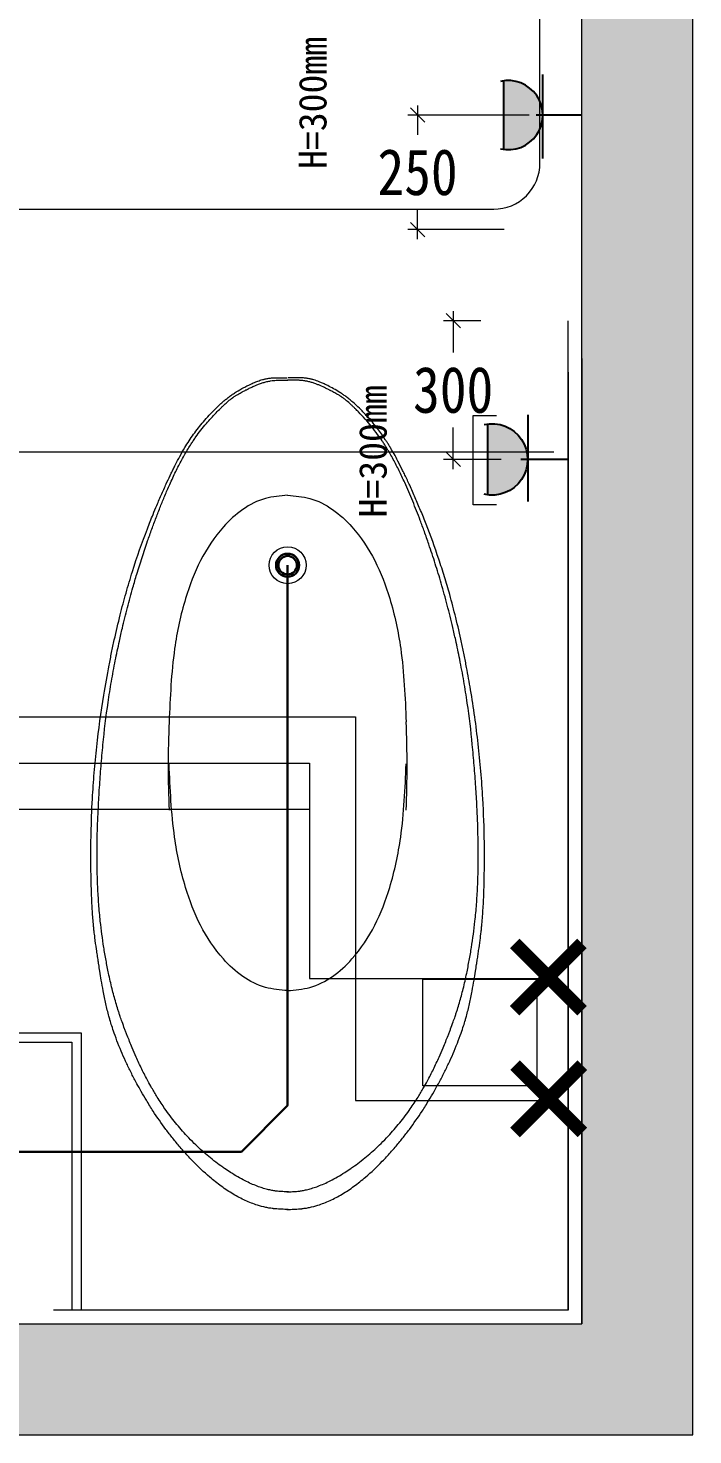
# Model space of a CAD drawing. Header units: millimetres. Extents: x -41640 to 3079702, y -5257903 to 68462.
# Drawn here: x 64137 to 65576, y 10090 to 13134 of the extents above; entities that cross this region are included whole.
import ezdxf

# ---------------------------------------------------------------- set-up
doc = ezdxf.new("R2010")
doc.units = ezdxf.units.MM
doc.header["$LTSCALE"] = 10
doc.linetypes.add('CONTINOUS', pattern=[0])
doc.layers.get('0').update_dxf_attribs({"color": 255})
doc.layers.get('Defpoints').update_dxf_attribs({"color": 255})
for name, color, linetype, lineweight in [('1强弱电插座尺寸', 5, 'Continuous', 0), ('1强电插座布线图', 1, 'Continuous', 30), ('1强电插座布置图', 1, 'Continuous', 30), ('1排水布置图', 1, 'Continuous', 30), ('1给水平面布置图', 4, 'Continuous', 13), ('图框', 255, 'Continuous', 0), ('浅线', 251, 'CONTINOUS', 0)]:
    doc.layers.add(name, color=color, linetype=linetype, lineweight=lineweight)
doc.layers.add('2323', color=4, linetype='Continuous')
doc.layers.add('LAYER2', color=8, linetype='Continuous')
doc.styles.get("Standard").update_dxf_attribs({"font": ''})
doc.styles.add('夏建东', font='', dxfattribs={"width": 0.85})
doc.styles.get('Standard').set_extended_font_data('SimSun')
doc.styles.get('夏建东').set_extended_font_data('SimSun')
doc.dimstyles.new('g', dxfattribs={"dimtxt": 100, "dimasz": 31, "dimexe": 21, "dimexo": 30, "dimgap": 31, "dimtad": 1, "dimtih": 1, "dimtoh": 1, "dimdec": 0, "dimrnd": 10, "dimdsep": 46, "dimtxsty": '夏建东', "dimblk": 'OBLIQUE', "dimcen": 2.5, "dimdle": 21, "dimclrd": 5, "dimclre": 5, "dimclrt": 5, "dimadec": 0, "dimazin": 0, "dimtfac": 1, "dimtdec": 0, "dimtmove": 2, "dimatfit": 3, "dimldrblk": 'DOT', "dimfxl": 300, "dimlwd": -1, "dimlwe": -1, "dimarcsym": 1})

# ---------------------------------------------------------------- blocks, each defined once
blk = doc.blocks.new('_Oblique')
at = {"color": 0, "linetype": 'ByBlock', "lineweight": -2}
blk.add_line((-0.5, -0.5), (0.5, 0.5), dxfattribs=at)
blk = doc.blocks.new('*D944')
at = {"layer": '1强弱电插座尺寸', "color": 5, "ltscale": 0.01}
for p, q in [((65056.8, 12522.1), (65056.8, 12432.1)), ((65116.9, 12501.1), (65035.8, 12501.1)), ((65056.8, 12180.1), (65056.8, 12270.1)), ((65160.5, 12201.1), (65035.8, 12201.1))]:
    blk.add_line(p, q, dxfattribs=at)
at = {"layer": 'Defpoints', "color": 0, "linetype": 'ByBlock', "lineweight": 30, "ltscale": 0.01}
for p in [(65146.9, 12501.1), (65056.8, 12201.1), (65190.5, 12201.1)]:
    blk.add_point(p, dxfattribs=at)
at = {"layer": '1强弱电插座尺寸', "color": 5, "linetype": 'ByBlock', "ltscale": 0.01, "xscale": 31, "yscale": 31, "zscale": 31}
for p, rotation in [((65056.8, 12501.1), 90), ((65056.8, 12201.1), 270)]:
    blk.add_blockref('_Oblique', p, dxfattribs=dict(at, rotation=rotation))
at = {"layer": '1强弱电插座尺寸', "color": 5, "linetype": 'ByBlock', "lineweight": 13, "ltscale": 0.01, "insert": (65056.8, 12351.1), "char_height": 100, "attachment_point": 5, "style": '夏建东'}
blk.add_mtext('300', dxfattribs=at)
blk = doc.blocks.new('_Dot')
at = {"color": 0, "linetype": 'ByBlock', "lineweight": -2}
blk.add_line((-0.5, 0), (-1, 0), dxfattribs=at)
at = {"color": 0, "linetype": 'ByBlock', "const_width": 0.5}
blk.add_lwpolyline([(-0.25, 0, 1), (0.25, 0, 1)], format="xyb", close=True, dxfattribs=at)
blk = doc.blocks.new('强电插座')
at = {"lineweight": 0}
h = blk.add_hatch(color=12, dxfattribs=at)
h.set_gradient(color1=(216, 3, 3), color2=(230, 5, 5), tint=1, name='CYLINDER')
h.paths.add_polyline_path([(88497.8, 75989.2, 1.129445), (88497.8, 75909.4)])
at = {"layer": '2323', "color": 1}
for p, q in [((88452.6, 75999.6), (88452.6, 75902)), ((88497.8, 75989.2), (88497.8, 75909.4)), ((88407.2, 75949.3), (88460.4, 75949.3))]:
    blk.add_line(p, q, dxfattribs=at)
blk.add_arc((88492.9, 75949.3), 40.2, 77.2553, 282.7447, dxfattribs=at)
at = {"layer": 'LAYER2', "color": 1, "ltscale": 20}
blk.add_line((88456.4, 75966.1), (88456.4, 75966.1), dxfattribs=at)
blk = doc.blocks.new('强电防水插座')
at = {"layer": '1强电插座布置图', "color": 1, "linetype": 'ByBlock', "lineweight": 9}
blk.add_lwpolyline([(-166178.2, 222988.6), (-166178.2, 223049.7), (-165944.2, 223049.7), (-165944.2, 222988.6)], dxfattribs=at)
at = {"layer": '1强电插座布置图', "color": 250, "linetype": 'ByBlock', "lineweight": 9, "extrusion": (0, 0, -1), "xscale": 2.325322137214242, "yscale": 2.325322137214242, "zscale": -2.325322137599869, "rotation": 90}
blk.add_blockref('强电插座', (342665.7, 17225.9), dxfattribs=at)
blk = doc.blocks.new('*D957')
at = {"layer": '1强弱电插座尺寸', "color": 5, "ltscale": 0.01}
for p, q in [((65221.1, 12946.2), (64958.7, 12946.2)), ((64979.7, 12967.2), (64979.7, 12903.3)), ((64979.7, 12677.5), (64979.7, 12741.3)), ((65167.4, 12698.5), (64958.7, 12698.5))]:
    blk.add_line(p, q, dxfattribs=at)
at = {"layer": 'Defpoints', "color": 0, "linetype": 'ByBlock', "lineweight": 30, "ltscale": 0.01}
for p in [(64979.7, 12946.2), (65251.1, 12946.2), (65197.4, 12698.5)]:
    blk.add_point(p, dxfattribs=at)
at = {"layer": '1强弱电插座尺寸', "color": 5, "linetype": 'ByBlock', "ltscale": 0.01, "xscale": 31, "yscale": 31, "zscale": 31}
for p, rotation in [((64979.7, 12946.2), 90), ((64979.7, 12698.5), 270)]:
    blk.add_blockref('_Oblique', p, dxfattribs=dict(at, rotation=rotation))
at = {"layer": '1强弱电插座尺寸', "color": 5, "linetype": 'ByBlock', "lineweight": 13, "ltscale": 0.01, "insert": (64979.7, 12822.3), "char_height": 100, "attachment_point": 5, "style": '夏建东'}
blk.add_mtext('250', dxfattribs=at)
blk = doc.blocks.new('热水')
at = {"layer": '图框', "color": 1, "lineweight": 0, "const_width": 40, "elevation": 5661.9}
for points in [[(228689.2, 195326.7), (228490.4, 195525.6)], [(228689.2, 195525.6), (228490.4, 195326.7)]]:
    blk.add_lwpolyline(points, dxfattribs=at)
blk = doc.blocks.new('冷水')
at = {"layer": '图框', "color": 4, "lineweight": 0, "const_width": 40, "elevation": 5661.9}
for points in [[(228130.8, 195325.4), (228329.7, 195524.3)], [(228329.7, 195325.4), (228130.8, 195524.3)]]:
    blk.add_lwpolyline(points, dxfattribs=at)

msp = doc.modelspace()

# ---------------------------------------------------------------- hatches: boundary and pattern name
at = {"layer": '浅线', "ltscale": 0.5}
h = msp.add_hatch(color=256, dxfattribs=at)
h.dxf.hatch_style = 1
h.paths.add_polyline_path([(64062.6, 17439.8), (64062.6, 17199.8), (65335.6, 17199.8), (65335.6, 10329.8), (59502.6, 10329.8), (59502.6, 11344.8), (57672.6, 11344.8), (57672.6, 11324.8), (57672.6, 11104.8), (59262.6, 11104.8), (59262.6, 10089.8), (65575.6, 10089.8), (65575.6, 17439.8)])

# ---------------------------------------------------------------- linework, layer by layer
at = {"layer": '1强电插座布线图', "lineweight": 0, "ltscale": 0.1}
msp.add_lwpolyline([(59154.7, 12663.5), (59154.7, 12337.2, -0.414214), (59054.7, 12237.2), (57880.9, 12237.2, 0.414214), (57780.9, 12137.2), (57780.9, 11544, 0.414214), (57880.9, 11444), (59476.2, 11444, -0.414214), (59576.2, 11344), (59576.2, 10505.9, 0.414214), (59676.2, 10405.9), (61046.9, 10405.9, 0.414214), (61146.9, 10505.9), (61146.9, 12642.5, -0.414214), (61246.9, 12742.5), (65144.5, 12742.5, 0.414214), (65244.5, 12842.5), (65244.5, 16771.5), (64711.7, 17102.9), (61028.1, 17102.9), (61028.1, 14692.5, -0.414214), (60928.1, 14592.5), (60690.2, 14592.5)], format="xyb", dxfattribs=at)
at = {"layer": '1强电插座布线图', "color": 2, "lineweight": 0, "ltscale": 0.1}
msp.add_lwpolyline([(61801.7, 12217.4), (65274.8, 12217.4)], dxfattribs=at)
at = {"layer": '1排水布置图', "linetype": 'Continuous', "lineweight": 30}
msp.add_lwpolyline([(62102.7, 11986.7), (62102.7, 10802.7), (62202.7, 10702.7), (64598.5, 10702.7), (64698.5, 10802.7), (64698.5, 11972)], dxfattribs=at)
for radius in [25, 20]:
    msp.add_circle((64698.5, 11972), radius, dxfattribs=at)
at = {"layer": '1给水平面布置图', "color": 1, "lineweight": 0, "ltscale": 0.1}
for points in [[(50013.6, 16389.5), (50013.6, 11543.6), (64745.6, 11543.6), (64745.6, 11443.6), (49905.6, 11443.6), (49905.6, 13173.6)], [(64745.6, 11443.6), (64745.6, 11077.3), (65261.3, 11077.3)]]:
    msp.add_lwpolyline(points, dxfattribs=at)
at = {"layer": '1给水平面布置图', "lineweight": 0, "ltscale": 0.1}
msp.add_lwpolyline([(63453.6, 11643.6), (64845.6, 11643.6), (64845.6, 10813.4), (65267, 10813.4)], dxfattribs=at)
at = {"layer": '浅线', "ltscale": 0.5}
for p, q in [((65575.6, 10089.8), (65575.6, 17439.8)), ((65335.6, 10329.8), (65335.6, 17199.8)), ((65305.6, 10359.8), (65305.6, 12501.1)), ((65305.6, 12389.8), (65305.6, 10359.8)), ((65305.6, 10359.8), (65305.6, 12389.8)), ((64990.8, 10845.5), (64990.8, 11076.4)), ((64990.8, 11076.4), (65238, 11076.4)), ((65238, 11076.4), (65238, 10845.5)), ((62850.6, 10959.8), (64251.6, 10959.8)), ((62870.6, 10939.8), (64231.6, 10939.8)), ((64231.6, 10939.8), (64231.6, 10359.8)), ((64251.6, 10959.8), (64251.6, 10359.5)), ((65238, 10845.5), (64990.8, 10845.5)), ((65305.6, 10359.8), (64191.6, 10359.8)), ((59502.6, 10329.8), (65335.6, 10329.8)), ((59262.6, 10089.8), (65575.6, 10089.8))]:
    msp.add_line(p, q, dxfattribs=at)
msp.add_lwpolyline([(65335.6, 12419.6), (65335.6, 10329.8)], dxfattribs=at)
for radius in [40, 25]:
    msp.add_circle((64698.5, 11972), radius, dxfattribs=at)
for centre, start, end in [((66795.7, 11537.3), 177.6785, 182.3215), ((62601.4, 11537.3), 357.6785, 2.3215)]:
    msp.add_arc(centre, 2355.7, start, end, dxfattribs=at)
for points, knots in [([(64700, 10577.6), (64694.8, 10577.8), (64689.9, 10577.9), (64680.5, 10578.3), (64676.1, 10578.6), (64671.1, 10579), (64670.2, 10579.1), (64668.5, 10579.3), (64667.7, 10579.4), (64666.2, 10579.6), (64665.5, 10579.7), (64663.2, 10580), (64661.7, 10580.2), (64657.2, 10580.9), (64654.2, 10581.4), (64645.1, 10583.3), (64639.1, 10584.9), (64624.3, 10589.6), (64615.6, 10593), (64598.1, 10601), (64589.4, 10605.6), (64572.1, 10615.9), (64563.5, 10621.7), (64546.4, 10634), (64538, 10640.7), (64517.4, 10658.4), (64505.3, 10669.8), (64487.6, 10688), (64481.7, 10694.4), (64472.5, 10704.7), (64469.1, 10708.6), (64460.3, 10718.8), (64455.1, 10725.2), (64444.9, 10738), (64439.9, 10744.4), (64425.3, 10763.9), (64416.1, 10777.2), (64402.4, 10798.3), (64397.5, 10806.1), (64389, 10820.2), (64385.3, 10826.5), (64378.5, 10838.5), (64375.3, 10844.2), (64370.3, 10853.4), (64368.4, 10857), (64364.6, 10864.2), (64362.8, 10867.7), (64357.3, 10878.6), (64353.8, 10885.8), (64343.5, 10907.6), (64337.1, 10922.4), (64328.4, 10944.6), (64325.6, 10952), (64321.2, 10964.7), (64319.5, 10969.8), (64316.5, 10979.3), (64315.2, 10983.6), (64313.1, 10990.5), (64312.4, 10993.2), (64310.4, 11000.3), (64309.3, 11004.7), (64307.1, 11013.7), (64306, 11018.2), (64302.9, 11031.9), (64301, 11041.2), (64297.8, 11058.3), (64296.4, 11066.1), (64294, 11080.2), (64293, 11086.6), (64291.2, 11097.9), (64290.5, 11102.8), (64289.4, 11110.1), (64289, 11112.6), (64288.3, 11117.2), (64287.9, 11119.4), (64287.3, 11123.7), (64287, 11125.9), (64286, 11132.3), (64285.3, 11136.6), (64283.5, 11149.4), (64282.3, 11157.9), (64280.7, 11170.8), (64280.1, 11175.5), (64279.3, 11182.6), (64279, 11185.2), (64278.5, 11190.5), (64278.2, 11193.1), (64277.5, 11201), (64277.1, 11206.2), (64275.9, 11222.1), (64275.2, 11232.8), (64274.3, 11253.2), (64273.9, 11262.9), (64273.5, 11277.6), (64273.3, 11282.6), (64273.1, 11292.4), (64273, 11297.4), (64272.8, 11312.2), (64272.6, 11322), (64272.5, 11351.6), (64272.7, 11371.3), (64273.7, 11416.2), (64274.6, 11441.3), (64277.1, 11485.2), (64278.4, 11504), (64281.5, 11541.5), (64283.4, 11560.3), (64289.5, 11616.5), (64294.6, 11653.8), (64304.2, 11712.6), (64308, 11734), (64313.9, 11764.6), (64315.7, 11773.8), (64319.4, 11792.1), (64321.4, 11801.2), (64327.4, 11828.5), (64331.6, 11846.6), (64340.1, 11880.5), (64344.3, 11896.2), (64353.2, 11927.5), (64357.8, 11943.1), (64372.6, 11989.7), (64383.3, 12020.5), (64399, 12061.4), (64403.1, 12071.7), (64409.9, 12088.5), (64412.6, 12095), (64418.8, 12109.9), (64422.4, 12118.3), (64429.8, 12135), (64433.5, 12143.3), (64440.4, 12158.1), (64443.5, 12164.7), (64448.2, 12174.4), (64449.7, 12177.5), (64452.7, 12183.6), (64454.3, 12186.6), (64458.9, 12195.7), (64462, 12201.6), (64468.7, 12214), (64472.4, 12220.4), (64479.1, 12231.5), (64482.1, 12236.4), (64488.4, 12245.9), (64491.6, 12250.7), (64501.7, 12264.6), (64508.7, 12273.7), (64520.2, 12287.3), (64524.3, 12292), (64530.5, 12298.7), (64532.4, 12300.7), (64536.2, 12304.7), (64538.1, 12306.7), (64543.9, 12312.5), (64547.8, 12316.2), (64554.6, 12322.5), (64557.6, 12325.1), (64562.8, 12329.5), (64565, 12331.3), (64568.8, 12334.2), (64570.3, 12335.4), (64573, 12337.4), (64574.3, 12338.3), (64576.8, 12340.1), (64578, 12341), (64581.9, 12343.6), (64584.5, 12345.3), (64592.5, 12350.3), (64598, 12353.5), (64606.6, 12358.1), (64609.6, 12359.6), (64613.8, 12361.7), (64614.9, 12362.2), (64617, 12363.2), (64617.9, 12363.6), (64619.7, 12364.4), (64620.6, 12364.8), (64623.3, 12366), (64625, 12366.8), (64630.2, 12369), (64633.5, 12370.3), (64640, 12372.5), (64643.1, 12373.5), (64647, 12374.5), (64647.9, 12374.7), (64649.3, 12375), (64649.9, 12375.2), (64651.1, 12375.4), (64651.7, 12375.5), (64653.4, 12375.9), (64654.7, 12376.1), (64658.4, 12376.7), (64661, 12377), (64665.3, 12377.4), (64666.9, 12377.5), (64670.2, 12377.7), (64672, 12377.7), (64675.5, 12377.8), (64677.4, 12377.9), (64683.1, 12377.9), (64687.1, 12377.9), (64693.3, 12377.7), (64695.3, 12377.7), (64697.4, 12377.6)], [0, 0, 0, 0, 15.494149, 15.494149, 30.988297, 30.988297, 34.497547, 34.497547, 37.465208, 37.465208, 40.43287, 40.43287, 46.368193, 46.368193, 58.238838, 58.238838, 81.98013, 81.98013, 116.513655, 116.513655, 151.047179, 151.047179, 185.580704, 185.580704, 220.114228, 220.114228, 271.991593, 271.991593, 298.674384, 298.674384, 314.77157, 314.77157, 340.578203, 340.578203, 366.384836, 366.384836, 417.998102, 417.998102, 447.508993, 447.508993, 470.866322, 470.866322, 491.474986, 491.474986, 504.278576, 504.278576, 517.082165, 517.082165, 542.689344, 542.689344, 593.903702, 593.903702, 619.483917, 619.483917, 637.185178, 637.185178, 651.813373, 651.813373, 660.882249, 660.882249, 675.952437, 675.952437, 691.022625, 691.022625, 721.163002, 721.163002, 745.76003, 745.76003, 765.698019, 765.698019, 780.631041, 780.631041, 788.136251, 788.136251, 794.753768, 794.753768, 801.371284, 801.371284, 814.606316, 814.606316, 841.076381, 841.076381, 855.731525, 855.731525, 864.092142, 864.092142, 872.452758, 872.452758, 889.17399, 889.17399, 922.616455, 922.616455, 952.672129, 952.672129, 967.783503, 967.783503, 982.894877, 982.894877, 1013.117625, 1013.117625, 1073.563121, 1073.563121, 1150.699145, 1150.699145, 1208.500715, 1208.500715, 1266.302284, 1266.302284, 1381.905423, 1381.905423, 1448.66902, 1448.66902, 1477.325345, 1477.325345, 1505.98167, 1505.98167, 1563.29432, 1563.29432, 1613.63894, 1613.63894, 1663.98356, 1663.98356, 1764.672801, 1764.672801, 1798.990768, 1798.990768, 1820.68735, 1820.68735, 1848.911348, 1848.911348, 1877.135345, 1877.135345, 1899.895676, 1899.895676, 1910.637355, 1910.637355, 1921.379034, 1921.379034, 1942.862392, 1942.862392, 1967.049891, 1967.049891, 1986.220027, 1986.220027, 2005.390163, 2005.390163, 2043.730434, 2043.730434, 2064.697753, 2064.697753, 2073.938728, 2073.938728, 2083.179704, 2083.179704, 2101.661655, 2101.661655, 2115.505955, 2115.505955, 2125.908501, 2125.908501, 2132.809533, 2132.809533, 2138.459481, 2138.459481, 2144.109429, 2144.109429, 2155.409325, 2155.409325, 2178.009117, 2178.009117, 2189.819392, 2189.819392, 2194.156376, 2194.156376, 2197.617092, 2197.617092, 2201.077809, 2201.077809, 2207.999242, 2207.999242, 2221.842108, 2221.842108, 2235.684973, 2235.684973, 2239.717597, 2239.717597, 2242.474132, 2242.474132, 2245.230667, 2245.230667, 2250.743737, 2250.743737, 2261.769877, 2261.769877, 2268.179478, 2268.179478, 2274.830992, 2274.830992, 2281.482506, 2281.482506, 2294.785533, 2294.785533, 2301.050304, 2301.050304, 2301.050304, 2301.050304]), ([(64700.6, 10615.6), (64696.1, 10615.8), (64691.9, 10616), (64684, 10616.4), (64680.2, 10616.7), (64675.5, 10617.2), (64674.3, 10617.3), (64672.3, 10617.5), (64671.6, 10617.6), (64670.1, 10617.8), (64669.4, 10618), (64667.2, 10618.3), (64665.7, 10618.6), (64661.2, 10619.4), (64658.2, 10620.1), (64651.4, 10621.8), (64647.5, 10622.9), (64640.1, 10625.3), (64636.4, 10626.6), (64628.3, 10629.6), (64623.9, 10631.5), (64615.1, 10635.3), (64610.7, 10637.4), (64595.8, 10644.9), (64585.3, 10651), (64570.6, 10660.4), (64566.3, 10663.3), (64559.3, 10668.1), (64556.8, 10669.9), (64549.1, 10675.5), (64544, 10679.3), (64534, 10687.1), (64529.1, 10691.1), (64514.6, 10703.3), (64505.3, 10711.8), (64491, 10725.8), (64485.9, 10731), (64476.5, 10741), (64472.3, 10745.7), (64464, 10755.2), (64460, 10760.1), (64448, 10774.9), (64440.3, 10785.1), (64427.3, 10803.8), (64421.7, 10812.2), (64412.2, 10827.4), (64408.1, 10834.1), (64401.4, 10845.9), (64398.7, 10850.8), (64393.8, 10859.9), (64391.5, 10864.1), (64387.2, 10872.6), (64385, 10876.9), (64378.7, 10889.9), (64374.6, 10898.7), (64367.8, 10914.2), (64364.9, 10920.9), (64360.2, 10932.1), (64358.3, 10936.7), (64354.8, 10945.5), (64353.1, 10949.7), (64350.5, 10956.5), (64349.5, 10959), (64347.6, 10963.9), (64346.6, 10966.4), (64343.8, 10973.7), (64342, 10978.6), (64338.8, 10987.5), (64337.4, 10991.6), (64335.2, 10998), (64334.4, 11000.5), (64332.8, 11005.4), (64332, 11007.8), (64329.6, 11015.2), (64328.1, 11020.2), (64323.8, 11035.1), (64321.1, 11045.2), (64315.8, 11066.4), (64313.3, 11077.5), (64310, 11093.4), (64309, 11098), (64307.2, 11107.4), (64306.3, 11112.1), (64303.7, 11126.2), (64302.1, 11135.5), (64297.6, 11163.8), (64295.1, 11182.6), (64292.4, 11207.7), (64291.8, 11213.8), (64290.7, 11226), (64290.2, 11232.2), (64288.8, 11250.6), (64288.1, 11263), (64286.6, 11294.4), (64286.1, 11313.6), (64285.9, 11352), (64286.1, 11371.3), (64287, 11409.7), (64287.8, 11428.8), (64289.5, 11462.2), (64290.3, 11476.5), (64291.8, 11498.6), (64292.3, 11506.4), (64293.4, 11521.9), (64294, 11529.6), (64295.9, 11552.8), (64297.3, 11568.2), (64301.8, 11614.3), (64305.5, 11644.9), (64311, 11682.7), (64312.2, 11690.2), (64314.5, 11705.3), (64315.8, 11712.8), (64319.7, 11735.3), (64322.5, 11750.3), (64328.3, 11779.5), (64331.3, 11793.6), (64336.5, 11817.1), (64338.6, 11826.5), (64342.5, 11843.2), (64344.3, 11850.6), (64348, 11865.4), (64349.8, 11872.8), (64355.5, 11894.8), (64359.5, 11909.4), (64366.4, 11933.6), (64369.1, 11943.1), (64375.7, 11964.7), (64379.4, 11976.7), (64387.2, 12000.6), (64391.3, 12012.6), (64398.4, 12033), (64401.5, 12041.6), (64407.6, 12058.5), (64410.7, 12066.8), (64415.4, 12079.1), (64417, 12083.1), (64420.1, 12091), (64421.6, 12095), (64426.3, 12106.8), (64429.5, 12114.7), (64436.2, 12130.6), (64439.7, 12138.7), (64445.5, 12151.6), (64447.7, 12156.5), (64452.1, 12165.8), (64454.1, 12170.2), (64458.4, 12178.9), (64460.6, 12183.2), (64467.1, 12196), (64471.6, 12204.4), (64480.6, 12220.2), (64485.1, 12227.5), (64491.4, 12237.3), (64493.1, 12239.8), (64496.4, 12244.7), (64498.2, 12247.2), (64503.4, 12254.5), (64506.9, 12259.4), (64514.5, 12269.1), (64518.5, 12274), (64525.9, 12282.8), (64529.3, 12286.7), (64536.4, 12294.4), (64540, 12298.3), (64546.7, 12305.3), (64549.9, 12308.4), (64554, 12312.4), (64554.9, 12313.3), (64557.4, 12315.7), (64559, 12317.3), (64563.8, 12321.7), (64566.9, 12324.5), (64573, 12329.7), (64576, 12332), (64579.4, 12334.5), (64580, 12334.9), (64580.9, 12335.6), (64581.3, 12335.8), (64582.1, 12336.4), (64582.5, 12336.6), (64583.7, 12337.5), (64584.5, 12338), (64587.1, 12339.6), (64588.9, 12340.7), (64592.4, 12342.7), (64594, 12343.6), (64597.1, 12345.4), (64598.7, 12346.2), (64601.9, 12347.9), (64603.5, 12348.8), (64605.9, 12350.1), (64606.6, 12350.4), (64608, 12351.1), (64608.7, 12351.5), (64610.7, 12352.5), (64612.1, 12353.2), (64616.1, 12355.2), (64618.7, 12356.5), (64624, 12359), (64626.7, 12360.2), (64632.2, 12362.5), (64635.1, 12363.6), (64639.2, 12365.1), (64640.5, 12365.6), (64643, 12366.4), (64644.3, 12366.9), (64648.2, 12368), (64650.7, 12368.7), (64654.8, 12369.7), (64656.4, 12370), (64659.2, 12370.6), (64660.4, 12370.8), (64663.9, 12371.3), (64666.2, 12371.6), (64670.2, 12372), (64671.9, 12372.1), (64674.1, 12372.3), (64674.6, 12372.3), (64675.6, 12372.3), (64676.2, 12372.3), (64677.3, 12372.4), (64677.8, 12372.4), (64679.6, 12372.4), (64680.8, 12372.4), (64683.2, 12372.4), (64684.2, 12372.4), (64686.3, 12372.4), (64687.5, 12372.3), (64689.7, 12372.3), (64690.7, 12372.3), (64693.1, 12372.3), (64694.3, 12372.3), (64696.6, 12372.3), (64697.6, 12372.3), (64698.7, 12372.3)], [0, 0, 0, 0, 13.377681, 13.377681, 26.755362, 26.755362, 31.711827, 31.711827, 34.759175, 34.759175, 37.806523, 37.806523, 43.901219, 43.901219, 56.090611, 56.090611, 71.169841, 71.169841, 85.232039, 85.232039, 102.231335, 102.231335, 119.230631, 119.230631, 160.51927, 160.51927, 177.971619, 177.971619, 188.364128, 188.364128, 209.149147, 209.149147, 229.934167, 229.934167, 271.504205, 271.504205, 295.71507, 295.71507, 316.477553, 316.477553, 337.240036, 337.240036, 378.765003, 378.765003, 411.354804, 411.354804, 436.858573, 436.858573, 454.951299, 454.951299, 470.358981, 470.358981, 485.766663, 485.766663, 516.582028, 516.582028, 539.398091, 539.398091, 554.704833, 554.704833, 568.966223, 568.966223, 577.179953, 577.179953, 585.393683, 585.393683, 601.821143, 601.821143, 615.488038, 615.488038, 623.823838, 623.823838, 632.159638, 632.159638, 648.831238, 648.831238, 682.174437, 682.174437, 718.104937, 718.104937, 733.003603, 733.003603, 747.902268, 747.902268, 777.699599, 777.699599, 837.294261, 837.294261, 856.557102, 856.557102, 875.819943, 875.819943, 914.345626, 914.345626, 973.763586, 973.763586, 1033.181547, 1033.181547, 1091.763642, 1091.763642, 1135.584864, 1135.584864, 1159.22946, 1159.22946, 1182.874056, 1182.874056, 1230.163248, 1230.163248, 1324.741632, 1324.741632, 1348.237728, 1348.237728, 1371.733824, 1371.733824, 1418.726016, 1418.726016, 1463.198184, 1463.198184, 1492.675838, 1492.675838, 1516.013919, 1516.013919, 1539.351999, 1539.351999, 1586.028161, 1586.028161, 1616.664556, 1616.664556, 1655.492518, 1655.492518, 1694.320481, 1694.320481, 1722.356071, 1722.356071, 1749.614713, 1749.614713, 1762.775777, 1762.775777, 1775.936841, 1775.936841, 1802.25897, 1802.25897, 1829.780408, 1829.780408, 1846.819616, 1846.819616, 1862.238233, 1862.238233, 1877.65685, 1877.65685, 1908.494085, 1908.494085, 1937.109041, 1937.109041, 1947.174409, 1947.174409, 1957.239777, 1957.239777, 1977.370514, 1977.370514, 1998.492225, 1998.492225, 2015.842955, 2015.842955, 2033.193685, 2033.193685, 2047.913592, 2047.913592, 2051.89635, 2051.89635, 2059.417365, 2059.417365, 2074.459396, 2074.459396, 2089.501426, 2089.501426, 2092.390397, 2092.390397, 2094.427155, 2094.427155, 2096.463913, 2096.463913, 2100.537428, 2100.537428, 2108.68446, 2108.68446, 2115.332659, 2115.332659, 2121.377012, 2121.377012, 2127.539556, 2127.539556, 2130.037912, 2130.037912, 2132.536268, 2132.536268, 2137.53298, 2137.53298, 2147.526404, 2147.526404, 2158.102842, 2158.102842, 2169.912138, 2169.912138, 2175.375723, 2175.375723, 2180.839308, 2180.839308, 2191.766478, 2191.766478, 2198.732689, 2198.732689, 2203.969042, 2203.969042, 2214.170282, 2214.170282, 2221.398906, 2221.398906, 2223.655222, 2223.655222, 2225.940824, 2225.940824, 2228.226425, 2228.226425, 2232.797628, 2232.797628, 2236.095214, 2236.095214, 2239.606843, 2239.606843, 2242.444443, 2242.444443, 2245.913551, 2245.913551, 2248.928788, 2248.928788, 2248.928788, 2248.928788]), ([(64696.5, 10615.6), (64701, 10615.8), (64705.2, 10616), (64713.1, 10616.4), (64716.8, 10616.7), (64721.6, 10617.2), (64722.8, 10617.3), (64724.7, 10617.5), (64725.5, 10617.6), (64726.9, 10617.8), (64727.7, 10618), (64729.9, 10618.3), (64731.4, 10618.6), (64735.8, 10619.4), (64738.9, 10620.1), (64745.7, 10621.8), (64749.5, 10622.9), (64757, 10625.3), (64760.7, 10626.6), (64768.7, 10629.6), (64773.2, 10631.5), (64781.9, 10635.3), (64786.3, 10637.4), (64801.3, 10644.9), (64811.7, 10651), (64826.5, 10660.4), (64830.8, 10663.3), (64837.7, 10668.1), (64840.3, 10669.9), (64848, 10675.5), (64853, 10679.3), (64863, 10687.1), (64867.9, 10691.1), (64882.4, 10703.3), (64891.8, 10711.8), (64906, 10725.8), (64911.2, 10731), (64920.5, 10741), (64924.7, 10745.7), (64933, 10755.2), (64937.1, 10760.1), (64949.1, 10774.9), (64956.7, 10785.1), (64969.8, 10803.8), (64975.3, 10812.2), (64984.9, 10827.4), (64988.9, 10834.1), (64995.6, 10845.9), (64998.4, 10850.8), (65003.3, 10859.9), (65005.5, 10864.1), (65009.9, 10872.6), (65012, 10876.9), (65018.3, 10889.9), (65022.4, 10898.7), (65029.3, 10914.2), (65032.2, 10920.9), (65036.9, 10932.1), (65038.7, 10936.7), (65042.3, 10945.5), (65044, 10949.7), (65046.6, 10956.5), (65047.6, 10959), (65049.5, 10963.9), (65050.4, 10966.4), (65053.2, 10973.7), (65055, 10978.6), (65058.2, 10987.5), (65059.7, 10991.5), (65061.9, 10998), (65062.7, 11000.5), (65064.3, 11005.4), (65065.1, 11007.8), (65067.4, 11015.2), (65068.9, 11020.1), (65073.3, 11035.1), (65076, 11045.2), (65081.2, 11066.4), (65083.7, 11077.5), (65087.1, 11093.4), (65088, 11098), (65089.8, 11107.4), (65090.7, 11112.1), (65093.3, 11126.1), (65094.9, 11135.5), (65099.4, 11163.7), (65101.9, 11182.6), (65104.6, 11207.6), (65105.2, 11213.7), (65106.4, 11225.9), (65106.9, 11232.1), (65108.3, 11250.5), (65109, 11262.8), (65110.4, 11294.3), (65110.9, 11313.4), (65111.2, 11351.7), (65111, 11371), (65110, 11410.1), (65109.2, 11430), (65107.5, 11464.2), (65106.6, 11478.4), (65105.2, 11500.3), (65104.7, 11507.9), (65103.5, 11523.1), (65102.9, 11530.7), (65101.1, 11553.4), (65099.7, 11568.6), (65095.3, 11613.9), (65091.7, 11643.9), (65086.2, 11681.6), (65085, 11689.5), (65082.5, 11705.3), (65081.2, 11713.2), (65077.1, 11736.8), (65074.1, 11752.6), (65068.2, 11782.2), (65065.3, 11796.1), (65060.2, 11819.1), (65058.1, 11828.2), (65054, 11845.4), (65052.1, 11853.4), (65048.1, 11869.5), (65046, 11877.5), (65039.8, 11901.4), (65035.4, 11917.3), (65026.7, 11947.3), (65022.4, 11961.3), (65013.5, 11989.4), (65008.9, 12003.4), (65000.9, 12026.6), (64997.7, 12035.8), (64991.5, 12052.9), (64988.5, 12060.9), (64982.9, 12075.8), (64980.2, 12082.8), (64974.8, 12096.7), (64972, 12103.6), (64963.7, 12124.1), (64957.9, 12137.7), (64949.9, 12155.3), (64947.9, 12159.6), (64941.9, 12172.3), (64937.8, 12180.7), (64929.4, 12197.1), (64925, 12205.2), (64916.2, 12220.5), (64911.8, 12227.8), (64905.8, 12237), (64904.4, 12239.1), (64899.8, 12245.9), (64896.6, 12250.5), (64889, 12260.9), (64884.6, 12266.6), (64875.6, 12277.6), (64871.1, 12282.9), (64861.6, 12293.5), (64856.7, 12298.7), (64849.6, 12306), (64847.4, 12308.1), (64844.5, 12311.1), (64843.7, 12311.8), (64842.1, 12313.4), (64841.2, 12314.2), (64839.6, 12315.8), (64838.7, 12316.6), (64836.2, 12319), (64834.6, 12320.5), (64829.8, 12324.9), (64826.6, 12327.6), (64822.5, 12330.8), (64821.5, 12331.6), (64819.8, 12333), (64819, 12333.6), (64817.7, 12334.5), (64817.2, 12334.9), (64816.2, 12335.5), (64815.8, 12335.8), (64814.9, 12336.4), (64814.5, 12336.7), (64813.1, 12337.6), (64812.2, 12338.2), (64809.3, 12340), (64807.3, 12341.2), (64803.7, 12343.3), (64802.2, 12344.2), (64799.3, 12345.8), (64797.8, 12346.5), (64795, 12348.1), (64793.5, 12348.8), (64791.4, 12349.9), (64790.8, 12350.2), (64789.7, 12350.8), (64789.1, 12351.1), (64787.4, 12352), (64786.3, 12352.6), (64782.9, 12354.2), (64780.7, 12355.3), (64774.2, 12358.5), (64770, 12360.4), (64763.6, 12363), (64761.4, 12363.8), (64758, 12365.1), (64756.7, 12365.5), (64754.2, 12366.4), (64753, 12366.8), (64749.3, 12367.9), (64746.8, 12368.6), (64741.9, 12369.8), (64739.5, 12370.3), (64734.8, 12371.1), (64732.3, 12371.5), (64728.7, 12371.9), (64727.4, 12372), (64725.4, 12372.1), (64724.5, 12372.2), (64723.2, 12372.3), (64722.6, 12372.3), (64721.7, 12372.3), (64721.4, 12372.3), (64720.7, 12372.3), (64720.4, 12372.3), (64719.3, 12372.4), (64718.5, 12372.4), (64716.2, 12372.4), (64714.5, 12372.4), (64711.4, 12372.4), (64710.2, 12372.3), (64708.2, 12372.3), (64707.3, 12372.3), (64706.1, 12372.3), (64705.7, 12372.3), (64704.4, 12372.3), (64703.5, 12372.3), (64701.9, 12372.3), (64701, 12372.3), (64699.6, 12372.3), (64699, 12372.3), (64698.4, 12372.3)], [0, 0, 0, 0, 13.377681, 13.377681, 26.755362, 26.755362, 31.711827, 31.711827, 34.759175, 34.759175, 37.806523, 37.806523, 43.901219, 43.901219, 56.090611, 56.090611, 71.169828, 71.169828, 85.232033, 85.232033, 102.231168, 102.231168, 119.230302, 119.230302, 160.518894, 160.518894, 177.971104, 177.971104, 188.363446, 188.363446, 209.14813, 209.14813, 229.932814, 229.932814, 271.502181, 271.502181, 295.714175, 295.714175, 316.476538, 316.476538, 337.2389, 337.2389, 378.763625, 378.763625, 411.353464, 411.353464, 436.857328, 436.857328, 454.950572, 454.950572, 470.3581, 470.3581, 485.765629, 485.765629, 516.580686, 516.580686, 539.396404, 539.396404, 554.702937, 554.702937, 568.962198, 568.962198, 577.175749, 577.175749, 585.3893, 585.3893, 601.816402, 601.816402, 615.481264, 615.481264, 623.812591, 623.812591, 632.143919, 632.143919, 648.806574, 648.806574, 682.131885, 682.131885, 718.080197, 718.080197, 732.969015, 732.969015, 747.857834, 747.857834, 777.635471, 777.635471, 837.190745, 837.190745, 856.447865, 856.447865, 875.704985, 875.704985, 914.219224, 914.219224, 973.50683, 973.50683, 1032.794436, 1032.794436, 1093.877928, 1093.877928, 1137.379404, 1137.379404, 1160.601022, 1160.601022, 1183.822641, 1183.822641, 1230.265877, 1230.265877, 1323.15235, 1323.15235, 1347.847567, 1347.847567, 1372.542784, 1372.542784, 1421.933219, 1421.933219, 1465.5698, 1465.5698, 1494.240818, 1494.240818, 1519.620379, 1519.620379, 1544.99994, 1544.99994, 1595.759062, 1595.759062, 1641.167847, 1641.167847, 1686.576632, 1686.576632, 1716.695575, 1716.695575, 1742.743018, 1742.743018, 1765.751723, 1765.751723, 1788.760428, 1788.760428, 1834.777839, 1834.777839, 1849.642142, 1849.642142, 1879.370748, 1879.370748, 1909.099355, 1909.099355, 1937.28658, 1937.28658, 1945.821815, 1945.821815, 1964.755075, 1964.755075, 1988.744983, 1988.744983, 2012.321104, 2012.321104, 2035.897226, 2035.897226, 2045.892676, 2045.892676, 2049.444868, 2049.444868, 2053.312552, 2053.312552, 2057.180235, 2057.180235, 2064.915602, 2064.915602, 2080.386336, 2080.386336, 2085.472317, 2085.472317, 2089.547719, 2089.547719, 2092.189219, 2092.189219, 2094.445416, 2094.445416, 2096.701613, 2096.701613, 2101.214007, 2101.214007, 2110.238795, 2110.238795, 2116.441427, 2116.441427, 2121.880002, 2121.880002, 2127.354438, 2127.354438, 2129.434365, 2129.434365, 2131.514293, 2131.514293, 2135.674148, 2135.674148, 2143.993859, 2143.993859, 2160.633279, 2160.633279, 2169.857377, 2169.857377, 2175.132083, 2175.132083, 2180.40679, 2180.40679, 2190.956204, 2190.956204, 2201.513845, 2201.513845, 2212.071486, 2212.071486, 2217.502679, 2217.502679, 2221.116074, 2221.116074, 2223.468276, 2223.468276, 2224.945281, 2224.945281, 2226.422285, 2226.422285, 2229.376295, 2229.376295, 2235.284314, 2235.284314, 2239.000884, 2239.000884, 2241.315922, 2241.315922, 2242.475973, 2242.475973, 2244.796073, 2244.796073, 2247.116174, 2247.116174, 2248.928788, 2248.928788, 2248.928788, 2248.928788]), ([(64697.1, 10577.6), (64702.3, 10577.8), (64707.2, 10577.9), (64716.5, 10578.3), (64720.9, 10578.6), (64726, 10579), (64726.9, 10579.1), (64728.6, 10579.3), (64729.3, 10579.4), (64730.8, 10579.6), (64731.6, 10579.7), (64733.8, 10580), (64735.4, 10580.2), (64739.9, 10580.9), (64742.9, 10581.4), (64751.9, 10583.3), (64757.9, 10584.9), (64772.7, 10589.6), (64781.5, 10593), (64799, 10601), (64807.7, 10605.6), (64825, 10615.9), (64833.6, 10621.7), (64850.6, 10634), (64859, 10640.7), (64879.7, 10658.4), (64891.8, 10669.8), (64909.4, 10688), (64915.3, 10694.4), (64924.5, 10704.7), (64927.9, 10708.6), (64936.7, 10718.8), (64942, 10725.2), (64952.2, 10738), (64957.2, 10744.4), (64971.7, 10763.9), (64980.9, 10777.2), (64994.7, 10798.3), (64999.6, 10806.1), (65008.1, 10820.2), (65011.8, 10826.5), (65018.6, 10838.5), (65021.7, 10844.2), (65026.8, 10853.4), (65028.7, 10857), (65032.4, 10864.2), (65034.3, 10867.7), (65039.7, 10878.5), (65043.3, 10885.8), (65053.6, 10907.6), (65060, 10922.4), (65068.7, 10944.6), (65071.4, 10952), (65075.8, 10964.6), (65077.6, 10969.8), (65080.6, 10979.3), (65081.9, 10983.6), (65083.9, 10990.5), (65084.7, 10993.2), (65086.6, 11000.2), (65087.8, 11004.7), (65090, 11013.7), (65091.1, 11018.2), (65094.1, 11031.8), (65096, 11041.1), (65099.3, 11058.2), (65100.6, 11066.1), (65103, 11080.4), (65104.1, 11086.8), (65105.9, 11098.2), (65106.6, 11103.1), (65107.8, 11110.5), (65108.1, 11112.9), (65108.8, 11117.3), (65109.1, 11119.2), (65109.7, 11123), (65110, 11124.9), (65110.8, 11130.5), (65111.4, 11134.3), (65113, 11145.5), (65114.1, 11152.9), (65115.8, 11166.3), (65116.6, 11172.4), (65117.6, 11181.2), (65117.9, 11184.1), (65118.5, 11189.7), (65118.8, 11192.6), (65119.6, 11201.1), (65120, 11206.8), (65121.3, 11224), (65122, 11235.6), (65122.9, 11256.7), (65123.3, 11266.2), (65123.6, 11279.7), (65123.7, 11283.7), (65123.9, 11291.7), (65124, 11295.7), (65124.2, 11307.6), (65124.3, 11315.6), (65124.5, 11339.5), (65124.5, 11355.5), (65123.9, 11403.3), (65122.8, 11435.1), (65119.9, 11486.6), (65118.5, 11506.3), (65115.1, 11545.7), (65113.2, 11565.4), (65106.5, 11624.4), (65101, 11663.6), (65091.8, 11718.7), (65088.9, 11734.8), (65084.1, 11759.8), (65082.4, 11768.9), (65078.7, 11787), (65076.8, 11796), (65071, 11822.9), (65066.8, 11840.8), (65058.3, 11875.3), (65053.9, 11891.9), (65045.7, 11921.4), (65041.9, 11934.2), (65034, 11959.8), (65029.9, 11972.6), (65017.1, 12010.7), (65008, 12035.9), (64994.4, 12070.8), (64990.4, 12080.6), (64982.6, 12099.6), (64978.7, 12108.7), (64970.9, 12127), (64966.8, 12136), (64959.3, 12152.4), (64955.9, 12159.9), (64950.7, 12170.6), (64949.1, 12174), (64944.1, 12184.1), (64940.7, 12190.8), (64934.5, 12202.6), (64931.7, 12207.9), (64926.5, 12217.1), (64924.2, 12221.1), (64920.4, 12227.4), (64919, 12229.8), (64916.2, 12234.2), (64915, 12236.3), (64912.3, 12240.3), (64911, 12242.3), (64907, 12248.3), (64904.3, 12252.3), (64895.8, 12264), (64889.9, 12271.7), (64878.9, 12285), (64873.9, 12290.7), (64866.8, 12298.5), (64864.8, 12300.6), (64860.8, 12304.8), (64858.7, 12306.9), (64852.7, 12313), (64848.6, 12316.9), (64841.4, 12323.4), (64838.4, 12326), (64833.1, 12330.4), (64830.7, 12332.3), (64827, 12335.2), (64825.7, 12336.2), (64823.3, 12337.9), (64822.2, 12338.7), (64820.1, 12340.2), (64819.1, 12340.9), (64815.9, 12343.1), (64813.7, 12344.6), (64807, 12348.8), (64802.5, 12351.5), (64793.7, 12356.4), (64789.5, 12358.6), (64784, 12361.3), (64782.8, 12361.9), (64780.3, 12363.1), (64779, 12363.7), (64776.5, 12364.8), (64775.2, 12365.4), (64771.5, 12367), (64769.1, 12368), (64762.7, 12370.6), (64758.8, 12372), (64753.8, 12373.5), (64752.6, 12373.8), (64750.4, 12374.4), (64749.4, 12374.7), (64747.8, 12375), (64747.2, 12375.2), (64746, 12375.4), (64745.4, 12375.5), (64743.6, 12375.9), (64742.3, 12376.1), (64738.4, 12376.7), (64735.8, 12377), (64731.4, 12377.4), (64729.9, 12377.5), (64726.9, 12377.7), (64725.5, 12377.7), (64720.5, 12377.9), (64716.8, 12377.9), (64708.9, 12377.8), (64704.7, 12377.8), (64700.1, 12377.7), (64699.9, 12377.7), (64699.6, 12377.6)], [0, 0, 0, 0, 15.494149, 15.494149, 30.988297, 30.988297, 34.497547, 34.497547, 37.465208, 37.465208, 40.43287, 40.43287, 46.368193, 46.368193, 58.238839, 58.238839, 81.980131, 81.980131, 116.513656, 116.513656, 151.047181, 151.047181, 185.580705, 185.580705, 220.11423, 220.11423, 271.991594, 271.991594, 298.674386, 298.674386, 314.771576, 314.771576, 340.578248, 340.578248, 366.384919, 366.384919, 417.998263, 417.998263, 447.509148, 447.509148, 470.866437, 470.866437, 491.474253, 491.474253, 504.277153, 504.277153, 517.080053, 517.080053, 542.685854, 542.685854, 593.897454, 593.897454, 619.476803, 619.476803, 637.179699, 637.179699, 651.807908, 651.807908, 660.876429, 660.876429, 675.909095, 675.909095, 690.941761, 690.941761, 721.007094, 721.007094, 745.920467, 745.920467, 765.909771, 765.909771, 781.020983, 781.020983, 788.507075, 788.507075, 794.291088, 794.291088, 800.0751, 800.0751, 811.643125, 811.643125, 834.779176, 834.779176, 854.011253, 854.011253, 863.072485, 863.072485, 872.133716, 872.133716, 890.25618, 890.25618, 926.501107, 926.501107, 955.768971, 955.768971, 967.982379, 967.982379, 980.195787, 980.195787, 1004.622604, 1004.622604, 1053.476238, 1053.476238, 1151.183505, 1151.183505, 1211.855063, 1211.855063, 1272.526621, 1272.526621, 1393.869737, 1393.869737, 1443.841555, 1443.841555, 1472.096369, 1472.096369, 1500.351183, 1500.351183, 1556.86081, 1556.86081, 1609.982224, 1609.982224, 1651.398304, 1651.398304, 1692.814383, 1692.814383, 1775.646542, 1775.646542, 1808.313951, 1808.313951, 1839.003571, 1839.003571, 1869.693192, 1869.693192, 1895.184857, 1895.184857, 1906.834006, 1906.834006, 1930.548082, 1930.548082, 1949.810832, 1949.810832, 1964.993969, 1964.993969, 1974.352049, 1974.352049, 1982.41462, 1982.41462, 1990.477191, 1990.477191, 2006.602332, 2006.602332, 2038.852615, 2038.852615, 2064.203579, 2064.203579, 2073.943449, 2073.943449, 2083.683319, 2083.683319, 2103.16306, 2103.16306, 2117.216389, 2117.216389, 2128.136518, 2128.136518, 2134.232883, 2134.232883, 2138.972415, 2138.972415, 2143.711948, 2143.711948, 2153.191013, 2153.191013, 2172.149144, 2172.149144, 2188.695641, 2188.695641, 2193.425301, 2193.425301, 2198.276185, 2198.276185, 2203.127069, 2203.127069, 2212.828836, 2212.828836, 2229.458334, 2229.458334, 2234.958403, 2234.958403, 2239.579786, 2239.579786, 2242.42222, 2242.42222, 2245.264655, 2245.264655, 2250.949523, 2250.949523, 2262.319261, 2262.319261, 2268.500757, 2268.500757, 2273.93431, 2273.93431, 2287.130796, 2287.130796, 2300.327282, 2300.327282, 2301.050304, 2301.050304, 2301.050304, 2301.050304]), ([(64698.5, 12123.3), (64682.3, 12122), (64629.2, 12117.6), (64535.2, 12044.5), (64478.9, 11921.8), (64448.1, 11776.1), (64444.2, 11685.9), (64442, 11632.8)], [0, 0, 0, 0, 48.4248, 158.373481, 333.408261, 444.657686, 603.867822, 603.867822, 603.867822, 603.867822]), ([(64698.5, 12123.3), (64714.8, 12122), (64767.9, 12117.6), (64861.8, 12044.5), (64918.1, 11921.8), (64949, 11776.1), (64952.8, 11685.9), (64955.1, 11632.8)], [0, 0, 0, 0, 48.4248, 158.373481, 333.408261, 444.657686, 603.867822, 603.867822, 603.867822, 603.867822]), ([(64698.5, 11051.3), (64682.3, 11052.7), (64629.2, 11057.1), (64535.2, 11130.2), (64478.9, 11252.9), (64448.1, 11398.5), (64444.2, 11488.8), (64442, 11541.9)], [0, 0, 0, 0, 48.4248, 158.373481, 333.408261, 444.657686, 603.867822, 603.867822, 603.867822, 603.867822]), ([(64698.5, 11051.3), (64714.8, 11052.7), (64767.9, 11057.1), (64861.8, 11130.2), (64918.1, 11252.9), (64949, 11398.5), (64952.8, 11488.8), (64955.1, 11541.9)], [0, 0, 0, 0, 48.4248, 158.373481, 333.408261, 444.657686, 603.867822, 603.867822, 603.867822, 603.867822])]:
    msp.add_open_spline(points, degree=3, knots=knots, dxfattribs=at)

# ---------------------------------------------------------------- block references
at = {"layer": '1强电插座布置图', "color": 1, "linetype": 'ByBlock', "lineweight": 9}
for name, p, xscale, yscale, zscale, rotation in [('强电插座', (230129, 154517.8), 1.864028126758058, 1.864028126758058, 1.864028126746416, 180), ('强电防水插座', (249487.7, 149476.5), 0.8266666851995979, 0.8266666851995979, 0.8266666851937761, 90)]:
    msp.add_blockref(name, p, dxfattribs=dict(at, xscale=xscale, yscale=yscale, zscale=zscale, rotation=rotation))
at = {"layer": '1给水平面布置图', "color": 7, "xscale": 0.7326711750938557, "yscale": 0.7326711750938557, "zscale": 0.7326711750841284, "rotation": 90}
for name in ['热水', '冷水']:
    msp.add_blockref(name, (208445.8, -156400.5, -4148.3), dxfattribs=at)

# ---------------------------------------------------------------- texts
at = {"layer": '1强弱电插座尺寸', "color": 1, "linetype": 'ByBlock', "lineweight": 9, "char_height": 60, "width": 325.854, "attachment_point": 9, "rotation": 90}
for insert in [(64783.6, 13115.4), (64913.9, 12361.2)]:
    msp.add_mtext('H=300mm', dxfattribs=dict(at, insert=insert))

# ---------------------------------------------------------------- dimensions: what is measured, and where the dimension line sits
at = {"layer": '1强弱电插座尺寸', "color": 4, "linetype": 'ByBlock', "lineweight": 13, "ltscale": 0.01}
for base, p1, p2, picture, middle in [((64979.7, 12946.2), (65197.4, 12698.5), (65251.1, 12946.2), '*D957', (64979.7, 12822.3)), ((65056.8, 12201.1), (65146.9, 12501.1), (65190.5, 12201.1), '*D944', (65056.8, 12351.1))]:
    dim = msp.add_linear_dim(base=base, p1=p1, p2=p2, angle=90, dimstyle='g', dxfattribs=at)
    dim.commit()
    dim.dimension.update_dxf_attribs({"geometry": picture, "text_midpoint": middle})

doc.saveas('drawing.dxf')
